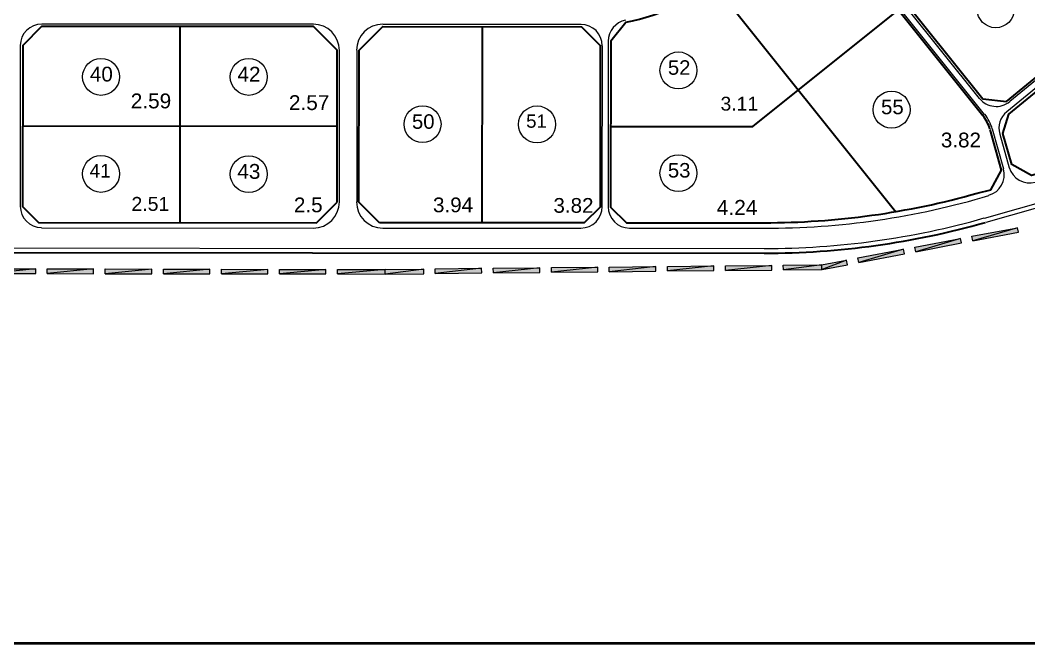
# Model space of a CAD drawing. Header units: millimetres. Extents: x -1787 to 4633, y 81 to 2259.
# Drawn here: x 2634 to 3935, y 275 to 1079 of the extents above; entities that cross this region are included whole.
import ezdxf
from ezdxf.xclip import XClip

# ---------------------------------------------------------------- set-up
doc = ezdxf.new("R2010")
doc.units = ezdxf.units.MM
doc.header["$MEASUREMENT"] = 0
doc.header["$XCLIPFRAME"] = 2
doc.layers.get('0').update_dxf_attribs({"linetype": 'CONTINUOUS'})
doc.styles.add('Arial$001', font='arial.ttf', dxfattribs={"height": 2.232})

# ---------------------------------------------------------------- blocks, each defined once
blk = doc.blocks.new('MF27BC930')
at = {"color": 1, "linetype": 'Continuous', "lineweight": 5, "true_color": 0x000001}
blk.add_lwpolyline([(10.69, 344.81), (583.36, 344.81), (583.36, 74.87), (10.69, 74.87)], close=True, dxfattribs=at)

msp = doc.modelspace()

# ---------------------------------------------------------------- hatches: boundary and pattern name
at = {"true_color": 0x000007}
h = msp.add_hatch(color=7, dxfattribs=at)
h.paths.add_polyline_path([(3921.88626, 805.2909), (3920.54849, 810.88521), (3863.02429, 794.10226)])
h.paths.add_polyline_path([(3920.54849, 810.88521), (3863.02429, 794.10226), (3861.80813, 799.93981)])
h = msp.add_hatch(color=7, dxfattribs=at)
h.paths.add_polyline_path([(3848.43041, 791.3051), (3847.09264, 797.14265), (3789.56844, 779.99484)])
h.paths.add_polyline_path([(3847.09264, 797.14265), (3789.56844, 779.99484), (3788.23067, 785.95401)])
h = msp.add_hatch(color=7, dxfattribs=at)
h.paths.add_polyline_path([(3774.85295, 777.19768), (3773.63679, 783.15685), (3716.1126, 766.00904)])
h.paths.add_polyline_path([(3773.63679, 783.15685), (3716.1126, 766.00904), (3714.77482, 771.96821)])
h = msp.add_hatch(color=7, dxfattribs=at)
h.paths.add_polyline_path([(3701.15387, 763.21188), (3700.18095, 769.17105), (3668.6825, 757.25272)])
h.paths.add_polyline_path([(3700.18095, 769.17105), (3668.6825, 757.25272), (3667.83119, 762.96865)])
h = msp.add_hatch(color=7, dxfattribs=at)
h.paths.add_polyline_path([(2654.40804, 752.02324), (2654.40804, 757.98241), (2594.57315, 752.02324)])
h.paths.add_polyline_path([(2654.40804, 757.98241), (2594.57315, 752.02324), (2594.57315, 757.98241)])
h = msp.add_hatch(color=7, dxfattribs=at)
h.paths.add_polyline_path([(2729.08005, 751.6584), (2729.08005, 757.98241), (2669.36677, 752.02324)])
h.paths.add_polyline_path([(2729.08005, 757.98241), (2669.36677, 752.02324), (2669.36677, 757.98241)])
h = msp.add_hatch(color=7, dxfattribs=at)
h.paths.add_polyline_path([(2804.1169, 751.6584), (2804.1169, 757.61756), (2744.03877, 751.6584)])
h.paths.add_polyline_path([(2804.1169, 757.61756), (2744.03877, 751.6584), (2744.03877, 757.98241)])
h = msp.add_hatch(color=7, dxfattribs=at)
h.paths.add_polyline_path([(2878.91052, 751.6584), (2878.91052, 757.61756), (2819.07562, 751.6584)])
h.paths.add_polyline_path([(2878.91052, 757.61756), (2819.07562, 751.6584), (2819.07562, 757.61756)])
h = msp.add_hatch(color=7, dxfattribs=at)
h.paths.add_polyline_path([(2953.58252, 751.41517), (2953.94737, 757.25272), (2893.86924, 751.6584)])
h.paths.add_polyline_path([(2953.94737, 757.25272), (2893.86924, 751.6584), (2893.86924, 757.61756)])
h = msp.add_hatch(color=7, dxfattribs=at)
h.paths.add_polyline_path([(3028.61937, 751.41517), (3028.61937, 757.25272), (2968.90609, 751.41517)])
h.paths.add_polyline_path([(3028.61937, 757.25272), (2968.90609, 751.41517), (2968.90609, 757.25272)])
h = msp.add_hatch(color=7, dxfattribs=at)
h.paths.add_polyline_path([(3105.23723, 751.05032), (3105.23723, 757.25272), (3043.5781, 751.41517)])
h.paths.add_polyline_path([(3105.23723, 757.25272), (3043.5781, 751.41517), (3043.5781, 757.25272)])
h = msp.add_hatch(color=7, dxfattribs=at)
h.paths.add_polyline_path([(3154.73479, 751.6584), (3154.73479, 757.61756), (3105.23723, 751.05032)])
h.paths.add_polyline_path([(3154.73479, 757.61756), (3105.23723, 751.05032), (3105.23723, 757.25272)])
h = msp.add_hatch(color=7, dxfattribs=at)
h.paths.add_polyline_path([(3229.77164, 752.63132), (3229.4068, 758.59049), (3169.69352, 752.02324)])
h.paths.add_polyline_path([(3229.4068, 758.59049), (3169.69352, 752.02324), (3169.69352, 757.98241)])
h = msp.add_hatch(color=7, dxfattribs=at)
h.paths.add_polyline_path([(3304.44365, 753.2394), (3304.44365, 759.19857), (3244.73037, 752.63132)])
h.paths.add_polyline_path([(3304.44365, 759.19857), (3244.73037, 752.63132), (3244.36552, 758.59049)])
h = msp.add_hatch(color=7, dxfattribs=at)
h.paths.add_polyline_path([(3379.23727, 754.21233), (3379.23727, 760.17149), (3319.40237, 753.60425)])
h.paths.add_polyline_path([(3379.23727, 760.17149), (3319.40237, 753.60425), (3319.40237, 759.4418)])
h = msp.add_hatch(color=7, dxfattribs=at)
h.paths.add_polyline_path([(3454.27412, 754.8204), (3454.27412, 760.77957), (3394.07438, 754.21233)])
h.paths.add_polyline_path([(3454.27412, 760.77957), (3394.07438, 754.21233), (3394.07438, 760.17149)])
h = msp.add_hatch(color=7, dxfattribs=at)
h.paths.add_polyline_path([(3528.94612, 755.79333), (3528.94612, 761.63088), (3469.11123, 755.18525)])
h.paths.add_polyline_path([(3528.94612, 761.63088), (3469.11123, 755.18525), (3469.11123, 761.0228)])
h = msp.add_hatch(color=7, dxfattribs=at)
h.paths.add_polyline_path([(3603.61813, 756.40141), (3603.61813, 762.23896), (3543.90485, 755.79333)])
h.paths.add_polyline_path([(3603.61813, 762.23896), (3543.90485, 755.79333), (3543.90485, 761.63088)])
h = msp.add_hatch(color=7, dxfattribs=at)
h.paths.add_polyline_path([(3668.43926, 757.00949), (3668.07442, 763.21188), (3618.9417, 756.64464)])
h.paths.add_polyline_path([(3668.07442, 763.21188), (3618.9417, 756.64464), (3618.57685, 762.6038)])

# ---------------------------------------------------------------- linework, layer by layer
at = {"color": 1, "linetype": 'Continuous', "lineweight": 35, "true_color": 0x000001}
for points in [[(3594.01049, 777.80576), (681.43749, 779.99484), (681.43749, 825.84394), (689.22089, 825.84394), (711.35494, 856.00462), (649.08773, 1050.95449), (629.50761, 1065.54837), (589.61768, 1065.54837), (589.61768, 1113.2217), (601.4144, 1113.2217), (620.75128, 1139.61229), (457.29986, 1651.49253), (497.18979, 1664.26217), (512.75659, 1615.61592), (522.97231, 1611.35937)], [(3876.03716, 955.3646), (3672.81743, 1209.6629), (3638.27859, 1213.06814), (3545.121, 1136.81513)], [(3529.31097, 1124.65357), (3763.66431, 831.43826), (3763.66431, 831.43826)], [(3395.65538, 941.62203), (3579.05177, 941.62203), (3766.82632, 1091.69573)], [(2840.23674, 1070.53461), (2840.23674, 817.69569), (2840.23674, 817.69569)], [(3230.01488, 1070.16976), (3229.77164, 817.45246), (3229.77164, 817.45246)], [(3415.60035, 1075.76408), (3396.02023, 1051.8058), (3395.65538, 837.64066), (3416.20842, 817.45246)], [(2637.26024, 942.23011), (3042.97002, 941.98688), (3042.97002, 941.98688)], [(3868.61861, 855.39654), (3886.00965, 860.01793), (3899.99545, 885.31399), (3885.15834, 937.60871)], [(3416.20842, 817.45246), (3594.01049, 817.08761), (3594.01049, 817.08761)]]:
    msp.add_lwpolyline(points, dxfattribs=at)
for points in [[(3965.42466, 1440.12454), (3920.30526, 1445.11079), (3686.19515, 1252.59323), (3682.78991, 1218.66246), (3875.79393, 977.1338), (3906.56269, 973.97179), (4142.61865, 1167.94874), (4147.24005, 1212.82491)], [(4239.66793, 965.58031), (4128.26801, 932.01439), (3938.66922, 878.13866), (3913.12994, 892.48931), (3901.57645, 932.62247), (3909.35985, 957.55368), (4148.82105, 1154.20617), (4194.3053, 1149.34155), (4284.54411, 1036.60385), (4280.77402, 999.87592)], [(3042.97002, 843.84305), (3043.21325, 1040.00908), (3012.68772, 1070.53461), (2661.8266, 1070.77784), (2637.62509, 1046.21148), (2637.26024, 838.24873), (2657.81328, 817.69569), (3016.45781, 817.45246)], [(3097.69706, 817.45246), (3071.30646, 843.84305), (3071.54969, 1040.00908), (3102.07522, 1070.53461), (3358.07615, 1070.16976), (3382.27766, 1045.96825), (3382.27766, 837.64066), (3361.72462, 817.45246)]]:
    msp.add_lwpolyline(points, close=True, dxfattribs=at)
at = {"color": 5, "linetype": 'Continuous', "lineweight": 20, "true_color": 0x000005}
for points in [[(3878.22625, 957.18883), (3675.24974, 1211.24391), (3675.24974, 1211.24391)], [(3871.41577, 977.74188), (3680.60083, 1216.47338), (3680.60083, 1216.47338)], [(4152.83437, 1162.71927), (3906.92754, 960.59407), (3906.92754, 960.59407)], [(4148.82105, 1169.1649), (3910.69762, 973.72856), (3910.69762, 973.72856)], [(3012.44449, 1073.575), (2662.19144, 1073.575), (2662.19144, 1073.575)], [(3357.7113, 1073.33177), (3102.44007, 1073.33177), (3102.44007, 1073.33177)], [(2634.46308, 1045.96825), (2634.46308, 838.61358), (2634.46308, 838.61358)], [(3385.07482, 838.0055), (3385.43967, 1045.6034), (3385.43967, 1045.6034)], [(3392.85822, 1051.56257), (3392.61499, 838.0055), (3392.61499, 838.0055)], [(3046.01041, 844.2079), (3046.01041, 1039.64424), (3046.01041, 1039.64424)], [(3068.5093, 1039.64424), (3068.5093, 844.2079), (3068.5093, 844.2079)], [(3902.91422, 886.53014), (3888.19873, 938.21679), (3888.19873, 938.21679)], [(3877.98302, 823.29001), (4138.24049, 897.1107), (4237.8437, 927.27138)], [(3897.92798, 931.64955), (3909.96793, 888.35438), (3909.96793, 888.35438)], [(2661.8266, 810.88521), (3012.07965, 810.52037), (3012.07965, 810.52037)], [(3102.07522, 810.52037), (3357.34645, 810.27714), (3357.34645, 810.27714)], [(3420.34336, 810.27714), (3594.01049, 810.27714), (3594.01049, 810.27714)], [(681.43749, 785.95401), (3594.01049, 784.12977), (3594.01049, 784.12977)]]:
    msp.add_lwpolyline(points, dxfattribs=at)
at = {"color": 1, "linetype": 'Continuous', "lineweight": 18, "true_color": 0x000001}
msp.add_lwpolyline([(4558.1793, 851.86969), (4477.91298, 788.62955), (4341.94669, 958.64822), (4302.05676, 962.78315), (4259.97775, 927.75785), (4140.06472, 891.51639), (3879.56402, 817.57407)], dxfattribs=at)
at = {"color": 7, "linetype": 'Continuous', "lineweight": -2, "true_color": 0x000007}
for points in [[(3920.54849, 810.88521), (3863.02429, 794.10226), (3861.80813, 799.93981)], [(3921.88626, 805.2909), (3920.54849, 810.88521), (3863.02429, 794.10226)], [(3847.09264, 797.14265), (3789.56844, 779.99484), (3788.23067, 785.95401)], [(3848.43041, 791.3051), (3847.09264, 797.14265), (3789.56844, 779.99484)], [(3773.63679, 783.15685), (3716.1126, 766.00904), (3714.77482, 771.96821)], [(3774.85295, 777.19768), (3773.63679, 783.15685), (3716.1126, 766.00904)], [(3700.18095, 769.17105), (3668.6825, 757.25272), (3667.83119, 762.96865)], [(3701.15387, 763.21188), (3700.18095, 769.17105), (3668.6825, 757.25272)], [(2654.40804, 752.02324), (2654.40804, 757.98241), (2594.57315, 752.02324)], [(2654.40804, 757.98241), (2594.57315, 752.02324), (2594.57315, 757.98241)], [(2729.08005, 751.6584), (2729.08005, 757.98241), (2669.36677, 752.02324)], [(2729.08005, 757.98241), (2669.36677, 752.02324), (2669.36677, 757.98241)], [(2804.1169, 757.61756), (2744.03877, 751.6584), (2744.03877, 757.98241)], [(2804.1169, 751.6584), (2804.1169, 757.61756), (2744.03877, 751.6584)], [(2878.91052, 751.6584), (2878.91052, 757.61756), (2819.07562, 751.6584)], [(2878.91052, 757.61756), (2819.07562, 751.6584), (2819.07562, 757.61756)], [(2953.94737, 757.25272), (2893.86924, 751.6584), (2893.86924, 757.61756)], [(2953.58252, 751.41517), (2953.94737, 757.25272), (2893.86924, 751.6584)], [(3028.61937, 751.41517), (3028.61937, 757.25272), (2968.90609, 751.41517)], [(3028.61937, 757.25272), (2968.90609, 751.41517), (2968.90609, 757.25272)], [(3105.23723, 751.05032), (3105.23723, 757.25272), (3043.5781, 751.41517)], [(3105.23723, 757.25272), (3043.5781, 751.41517), (3043.5781, 757.25272)], [(3154.73479, 751.6584), (3154.73479, 757.61756), (3105.23723, 751.05032)], [(3154.73479, 757.61756), (3105.23723, 751.05032), (3105.23723, 757.25272)], [(3229.77164, 752.63132), (3229.4068, 758.59049), (3169.69352, 752.02324)], [(3229.4068, 758.59049), (3169.69352, 752.02324), (3169.69352, 757.98241)], [(3304.44365, 759.19857), (3244.73037, 752.63132), (3244.36552, 758.59049)], [(3304.44365, 753.2394), (3304.44365, 759.19857), (3244.73037, 752.63132)], [(3379.23727, 754.21233), (3379.23727, 760.17149), (3319.40237, 753.60425)], [(3379.23727, 760.17149), (3319.40237, 753.60425), (3319.40237, 759.4418)], [(3454.27412, 754.8204), (3454.27412, 760.77957), (3394.07438, 754.21233)], [(3454.27412, 760.77957), (3394.07438, 754.21233), (3394.07438, 760.17149)], [(3528.94612, 755.79333), (3528.94612, 761.63088), (3469.11123, 755.18525)], [(3528.94612, 761.63088), (3469.11123, 755.18525), (3469.11123, 761.0228)], [(3603.61813, 756.40141), (3603.61813, 762.23896), (3543.90485, 755.79333)], [(3603.61813, 762.23896), (3543.90485, 755.79333), (3543.90485, 761.63088)], [(3668.07442, 763.21188), (3618.9417, 756.64464), (3618.57685, 762.6038)], [(3668.43926, 757.00949), (3668.07442, 763.21188), (3618.9417, 756.64464)]]:
    msp.add_lwpolyline(points, close=True, dxfattribs=at)
for points in [[(3105.23723, 751.05032), (3105.23723, 757.25272), (3105.23723, 757.25272)], [(3668.6825, 757.25272), (3667.83119, 762.96865), (3667.83119, 762.96865)]]:
    msp.add_lwpolyline(points, dxfattribs=at)
at = {"color": 1, "linetype": 'Continuous', "lineweight": 35, "true_color": 0x000001}
for points in [[(3415.35711, 1076.00731), (3462.90883, 1085.2501), (3507.29854, 1106.28961), (3544.75616, 1136.93675)], [(3885.03672, 937.97356), (3883.21249, 944.41919), (3880.1721, 950.37836), (3876.03716, 955.60783)], [(3593.76726, 817.45246), (3686.68161, 817.33084), (3779.23111, 830.2221), (3868.61861, 855.51816)], [(3593.76726, 778.17061), (3690.33008, 778.04899), (3786.40644, 791.42671), (3879.32079, 817.81731)]]:
    msp.add_open_spline(points, degree=3, dxfattribs=at)
at = {"color": 7, "linetype": 'Continuous', "lineweight": 15, "true_color": 0x000007}
for points in [[(3892.45528, 1116.62694), (3879.32079, 1116.62694), (3868.61861, 1105.92476), (3868.61861, 1092.79027), (3868.61861, 1092.79027), (3868.61861, 1079.65578), (3879.32079, 1068.95361), (3892.45528, 1068.95361), (3892.45528, 1068.95361), (3905.58977, 1068.95361), (3916.29194, 1079.65578), (3916.29194, 1092.79027), (3916.29194, 1092.79027), (3916.29194, 1105.92476), (3905.58977, 1116.62694), (3892.45528, 1116.62694)], [(2738.56607, 1029.42852), (2725.43158, 1029.42852), (2714.85102, 1018.72635), (2714.85102, 1005.59186), (2714.85102, 1005.59186), (2714.85102, 992.45737), (2725.43158, 981.75519), (2738.56607, 981.75519), (2738.56607, 981.75519), (2751.82217, 981.75519), (2762.40273, 992.45737), (2762.40273, 1005.59186), (2762.40273, 1005.59186), (2762.40273, 1018.72635), (2751.82217, 1029.42852), (2738.56607, 1029.42852)], [(2929.13778, 1029.42852), (2916.00329, 1029.42852), (2905.30111, 1018.72635), (2905.30111, 1005.59186), (2905.30111, 1005.59186), (2905.30111, 992.45737), (2916.00329, 981.75519), (2929.13778, 981.75519), (2929.13778, 981.75519), (2942.27227, 981.75519), (2952.97444, 992.45737), (2952.97444, 1005.59186), (2952.97444, 1005.59186), (2952.97444, 1018.72635), (2942.27227, 1029.42852), (2929.13778, 1029.42852)], [(3483.34026, 1037.82), (3470.20577, 1037.82), (3459.50359, 1027.11783), (3459.50359, 1013.98334), (3459.50359, 1013.98334), (3459.50359, 1000.84885), (3470.20577, 990.14667), (3483.34026, 990.14667), (3483.34026, 990.14667), (3496.47475, 990.14667), (3507.17692, 1000.84885), (3507.17692, 1013.98334), (3507.17692, 1013.98334), (3507.17692, 1027.11783), (3496.47475, 1037.82), (3483.34026, 1037.82)], [(3758.19161, 987.10628), (3745.05712, 987.10628), (3734.47656, 976.4041), (3734.47656, 963.26961), (3734.47656, 963.26961), (3734.47656, 950.13512), (3745.05712, 939.43295), (3758.19161, 939.43295), (3758.19161, 939.43295), (3771.44771, 939.43295), (3782.02827, 950.13512), (3782.02827, 963.26961), (3782.02827, 963.26961), (3782.02827, 976.4041), (3771.44771, 987.10628), (3758.19161, 987.10628)], [(3153.27541, 968.37747), (3140.14092, 968.37747), (3129.43874, 957.67529), (3129.43874, 944.5408), (3129.43874, 944.5408), (3129.43874, 931.40632), (3140.14092, 920.70414), (3153.27541, 920.70414), (3153.27541, 920.70414), (3166.4099, 920.70414), (3177.11207, 931.40632), (3177.11207, 944.5408), (3177.11207, 944.5408), (3177.11207, 957.67529), (3166.4099, 968.37747), (3153.27541, 968.37747)], [(3300.9168, 968.13424), (3287.78231, 968.13424), (3277.08013, 957.43206), (3277.08013, 944.29757), (3277.08013, 944.29757), (3277.08013, 931.16308), (3287.78231, 920.46091), (3300.9168, 920.46091), (3300.9168, 920.46091), (3314.05128, 920.46091), (3324.75346, 931.16308), (3324.75346, 944.29757), (3324.75346, 944.29757), (3324.75346, 957.43206), (3314.05128, 968.13424), (3300.9168, 968.13424)], [(2738.56607, 904.28603), (2725.43158, 904.28603), (2714.85102, 893.58385), (2714.85102, 880.44936), (2714.85102, 880.44936), (2714.85102, 867.31487), (2725.43158, 856.6127), (2738.56607, 856.6127), (2738.56607, 856.6127), (2751.82217, 856.6127), (2762.40273, 867.31487), (2762.40273, 880.44936), (2762.40273, 880.44936), (2762.40273, 893.58385), (2751.82217, 904.28603), (2738.56607, 904.28603)], [(2929.13778, 903.92118), (2916.00329, 903.92118), (2905.30111, 893.34062), (2905.30111, 880.08451), (2905.30111, 880.08451), (2905.30111, 866.95003), (2916.00329, 856.36946), (2929.13778, 856.36946), (2929.13778, 856.36946), (2942.27227, 856.36946), (2952.97444, 866.95003), (2952.97444, 880.08451), (2952.97444, 880.08451), (2952.97444, 893.34062), (2942.27227, 903.92118), (2929.13778, 903.92118)], [(3483.34026, 905.13734), (3470.20577, 905.13734), (3459.50359, 894.55678), (3459.50359, 881.42229), (3459.50359, 881.42229), (3459.50359, 868.16618), (3470.20577, 857.58562), (3483.34026, 857.58562), (3483.34026, 857.58562), (3496.47475, 857.58562), (3507.17692, 868.16618), (3507.17692, 881.42229), (3507.17692, 881.42229), (3507.17692, 894.55678), (3496.47475, 905.13734), (3483.34026, 905.13734)]]:
    msp.add_open_spline(points, degree=3, knots=[0, 0, 0, 0, 0.0625, 0.0625, 0.0625, 0.062501, 0.125, 0.125, 0.125, 0.125001, 0.1875, 0.1875, 0.1875, 0.187501, 1, 1, 1, 1], dxfattribs=at)
at = {"color": 5, "linetype": 'Continuous', "lineweight": 20, "true_color": 0x000005}
for points in [[(2662.06983, 1073.575), (2646.86787, 1073.575), (2634.46308, 1061.29182), (2634.46308, 1046.08987)], [(3046.01041, 1039.76585), (3046.01041, 1058.49466), (3030.93007, 1073.575), (3012.32288, 1073.575)], [(3101.95361, 1073.575), (3083.34641, 1073.69662), (3068.14446, 1058.49466), (3068.14446, 1039.88747)], [(3385.07482, 1045.72502), (3385.07482, 1060.92697), (3372.79164, 1073.33177), (3357.58968, 1073.33177)], [(3415.11388, 1078.68286), (3402.22262, 1076.12893), (3392.85822, 1064.81867), (3392.85822, 1051.68419)], [(3888.07711, 938.33841), (3886.13126, 945.2705), (3882.84764, 951.71613), (3878.34786, 957.31045)], [(3906.68431, 960.59407), (3898.17121, 953.66198), (3894.64436, 942.35172), (3897.68475, 931.77116)], [(3883.82057, 852.84261), (3898.29283, 857.09916), (3906.56269, 872.1795), (3902.42776, 886.77338)], [(3909.84631, 888.84084), (3913.98125, 874.12535), (3929.1832, 865.61225), (3943.89869, 869.8688)], [(3593.76726, 810.27714), (3692.0327, 810.15552), (3789.81167, 824.38455), (3883.82057, 852.47776)], [(2634.46308, 838.7352), (2634.46308, 823.53324), (2646.74626, 811.12845), (2661.94821, 811.12845)], [(3012.20126, 810.52037), (3030.93007, 810.52037), (3046.01041, 825.60071), (3046.01041, 844.32952)], [(3068.14446, 844.32952), (3068.14446, 825.72232), (3083.2248, 810.52037), (3101.95361, 810.52037)], [(3357.58968, 810.52037), (3372.79164, 810.52037), (3385.07482, 822.92516), (3385.07482, 838.12712)], [(3392.61499, 838.12712), (3392.61499, 822.92516), (3404.89817, 810.52037), (3420.10012, 810.52037)], [(3593.76726, 784.12977), (3689.84362, 784.00816), (3785.3119, 797.26426), (3877.73978, 823.53324)]]:
    msp.add_open_spline(points, degree=3, dxfattribs=at)
msp.add_open_spline([(3871.53739, 977.86349), (3876.15878, 972.02594), (3882.84764, 968.37747), (3890.14458, 967.64778), (3890.14458, 967.64778), (3897.56313, 966.79647), (3904.86007, 968.98555), (3910.57601, 973.72856)], degree=3, knots=[0, 0, 0, 0, 0.125, 0.125, 0.125, 0.125001, 1, 1, 1, 1], dxfattribs=at)

# ---------------------------------------------------------------- block references
at = {"color": 7, "true_color": 0xffffff}
ref = msp.add_blockref('MF27BC930', (343.95408, -274.88924), dxfattribs=dict(at, xscale=7.35, yscale=7.35, zscale=7.35))
XClip(ref).set_block_clipping_path([(10.854402852, 74.6722994652), (583.4903386809, 344.7086631016)])

# ---------------------------------------------------------------- texts
at = {"color": 7, "true_color": 0x000007, "style": 'Arial$001'}
for s, height, p in [('40', 19.077985, (2724.21542, 999.59729)), ('42', 19.060111, (2914.66552, 999.54316)), ('52', 18.704369, (3469.71931, 1008.31099)), ('2.59', 19.166924, (2776.99661, 964.98175)), ('2.57', 19.166924, (2980.94604, 962.79266)), ('3.11', 17.832139, (3537.58083, 962.09007)), ('55', 18.84382, (3744.57066, 957.4041)), ('50', 18.719471, (3139.65445, 938.58726)), ('51', 17.107971, (3286.931, 939.96875)), ('3.82', 19.011025, (3821.79659, 914.64571)), ('41', 17.469217, (2723.85058, 875.74805)), ('43', 19.131658, (2914.42229, 874.04366)), ('53', 18.719471, (3469.71931, 875.71197)), ('2.51', 17.964196, (2777.84792, 832.72828)), ('2.5', 19.060506, (2987.39167, 830.90829)), ('3.94', 19.034639, (3166.77474, 830.93046)), ('3.82', 19.011025, (3322.07792, 830.24445)), ('4.24', 19.316815, (3532.71621, 827.48284))]:
    msp.add_text(s, height=height, dxfattribs=at).set_placement(p)

doc.saveas('drawing.dxf')
